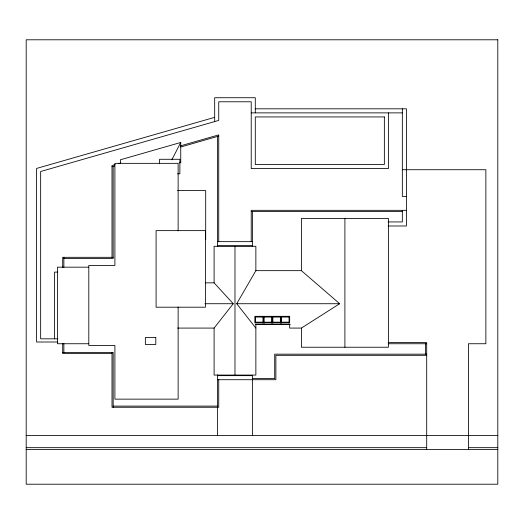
<?xml version="1.0" encoding="UTF-8"?>
<svg xmlns="http://www.w3.org/2000/svg" width="524" height="524" viewBox="0 0 524 524"><rect width="100%" height="100%" fill="white"/><g stroke="black" fill="none" stroke-linecap="round" stroke-linejoin="round"><path stroke-width="0.79" d="M171.793 159.866L180.747 142.469L120.415 159.781L120.415 163.691M255.863 328.083L236.724 303.724L255.863 270.659L255.863 246.293L214.1 246.293L214.1 282.842L233.239 303.724L214.1 328.083L214.1 375.073L255.863 375.073L255.863 324.605M289.654 324.605L289.654 328.083L301.398 328.083L339.683 303.724L301.398 270.659L255.863 270.659M214.683 117.343L36.595 168.44L36.595 342.008L57.804 342.008M115.103 164.628L112.005 165.512L112.005 257.317M118.195 163.737L120.513 163.069M180.662 145.816L218.737 134.891L218.737 241.656M112.005 166.717L114.658 165.957M180.695 147.015L218.737 136.096M255.286 108.815L406.395 108.815L406.395 225.995L388.114 225.995M251.225 112.876L402.334 112.876M179.149 162.761L180.747 162.761L180.747 142.469M402.334 169.724L485.866 169.724L485.866 343.744L468.463 343.744L468.463 449.409M177.557 173.785L179.876 173.785L179.876 159.283L159.571 159.283L159.571 163.809M177.557 190.605L205.69 190.605L205.69 239.625M406.395 196.408L402.334 196.408L402.334 108.815M406.395 210.327L251.225 210.327L251.225 241.656M251.225 211.493L402.334 211.493M388.094 221.934L402.334 221.934L402.334 210.327M217.578 241.656L252.385 241.656M217.578 245.717L252.385 245.717M113.164 257.317L62.703 257.317L62.703 267.371M63.863 258.476L113.164 258.476L113.164 166.39M88.517 267.175L57.483 267.175L57.483 343.744L88.517 343.744M57.83 272.107L54.581 272.107L54.581 338.818M205.487 282.842L214.1 282.842M204.91 303.724L233.239 303.724M236.724 303.724L339.683 303.724M255.43 316.771L262.969 316.771M264.129 316.771L271.674 316.771M272.834 316.771L280.373 316.771M281.532 316.771L289.071 316.771M255.43 316.889L262.969 316.889M264.129 316.889L271.674 316.889M272.834 316.889L280.373 316.889M281.532 316.889L289.071 316.889M255.43 322.24L262.969 322.195M264.129 322.24L271.674 322.195M272.834 322.195L280.373 322.24M281.532 322.24L289.071 322.195M255.43 324.317L262.969 324.317M264.129 324.317L271.674 324.317M272.834 324.317L280.373 324.317M281.532 324.317L289.071 324.317M255.43 324.605L290.342 324.605M177.557 328.083L214.1 328.083M57.83 338.818L40.656 338.818L40.656 171.499L218.737 120.409L218.737 101.78L251.225 101.78L251.225 168.564L388.415 168.564L388.415 112.876M388.146 342.585L426.7 342.585L426.7 449.409M388.179 343.744L426.7 343.744M62.703 352.449L113.164 352.449L113.164 407.266M112.005 353.608L62.703 353.608L62.703 343.613M426.7 354.165L274.72 354.165L274.72 378.551L252.385 378.551M426.7 355.324L275.879 355.324L275.879 379.71L217.578 379.71M217.578 375.649L252.385 375.649M113.164 406.107L217.578 406.107M26.2 435.483L497.8 435.483M26.2 447.666L426.7 447.666M468.463 447.666L497.8 447.666M26.2 449.409L497.8 449.409M425.534 343.744L425.534 354.165M344.903 218.449L344.903 347.229M301.398 270.659L301.398 218.449L388.415 218.449L388.415 347.229L301.398 347.229L301.398 328.083M289.071 316.725L289.071 322.358L281.532 322.358L281.532 316.725M289.071 323.878L289.071 324.605M281.532 323.878L281.532 324.605M280.956 316.326L280.956 322.922M280.373 316.725L280.373 322.358L272.834 322.358L272.834 316.725M280.373 323.878L280.373 324.605M272.834 323.878L272.834 324.605M272.251 316.326L272.251 322.922M271.674 316.725L271.674 322.358L264.129 322.358L264.129 316.725M271.674 323.878L271.674 324.605M264.129 323.878L264.129 324.605M263.552 316.326L263.552 322.922M262.969 316.725L262.969 322.358L255.43 322.358L255.43 316.725M262.969 323.878L262.969 324.605M255.286 112.876L255.286 97.726L214.683 97.726L214.683 121.568M252.385 211.493L252.385 246.529M252.385 375.282L252.385 435.483M234.981 246.293L234.981 375.073M218.737 379.71L218.737 407.266L112.005 407.266L112.005 352.449M217.578 136.43L217.578 246.529M217.578 374.85L217.578 435.483M178.134 230.861L178.134 163.344L114.907 163.344L114.907 265.439L88.805 265.439L88.805 345.486L114.907 345.486L114.907 399.144L178.134 399.144L178.134 306.979M63.863 257.317L63.863 267.312M63.863 343.613L63.863 352.449M497.8 39.791L26.2 39.791L26.2 484.209L497.8 484.209L497.8 39.791M384.354 116.937L255.286 116.937L255.286 164.503L384.354 164.503L384.354 116.937M205.401 230.632L156.093 230.632L156.093 307.202L205.401 307.202L205.401 230.632M289.654 316.326L254.847 316.326L254.847 322.922L289.654 322.922L289.654 316.326M155.805 337.508L145.364 337.508L145.364 344.471L155.805 344.471L155.805 337.508"/></g></svg>
